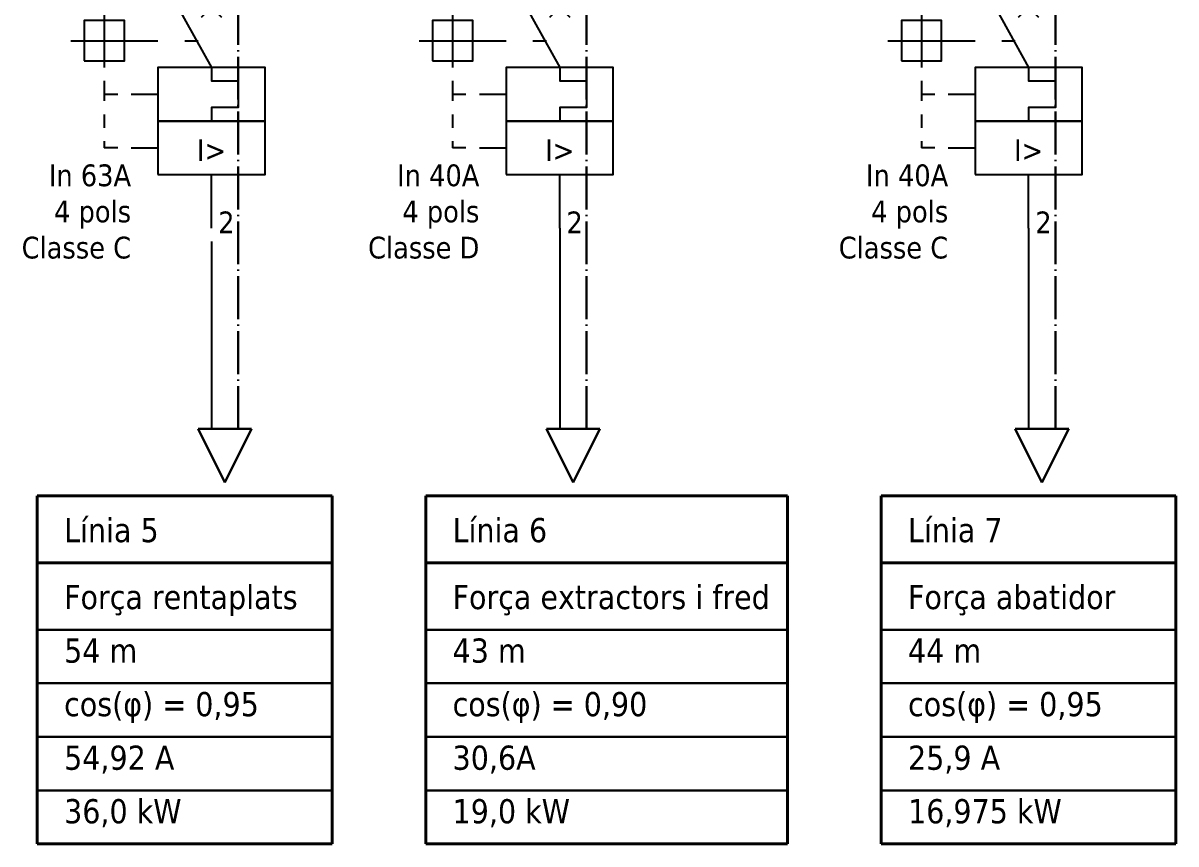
# Model space of a CAD drawing. Header units: millimetres. Extents: x 2792 to 4993, y 1483 to 2534.
# Drawn here: x 4119.6 to 4205.7, y 2265.5 to 2326.8 of the extents above; entities that cross this region are included whole.
import ezdxf
from ezdxf.enums import TextEntityAlignment as Align

# ---------------------------------------------------------------- set-up
doc = ezdxf.new("R2010")
doc.units = ezdxf.units.MM
doc.linetypes.add('EPL_DASHDOT', pattern=[1, 0.8, -0.1, 0, -0.1])
for name, color, linetype, lineweight in [('EPLAN100', 7, 'Continuous', 50), ('EPLAN108', 5, 'Continuous', 35), ('EPLAN300', 5, 'Continuous', 25), ('EPLAN304', 5, 'Continuous', 25), ('EPLAN420', 7, 'Continuous', 35), ('EPLAN500', 7, 'Continuous', 35), ('EPLAN501', 7, 'Continuous', 35), ('EPLAN502', 7, 'Continuous', 35)]:
    doc.layers.add(name, color=color, linetype=linetype, lineweight=lineweight)
doc.layers.get('0').off()
doc.styles.get("Standard").update_dxf_attribs({"font": 'arial.ttf'})
doc.styles.add('Tahoma', font='tahoma.ttf')

# ---------------------------------------------------------------- blocks, each defined once
blk = doc.blocks.new('EPLSYM_LibraryIEC_symbol_Symbol1537_Variant0_Placement1')
at = {"layer": 'EPLAN300', "color": 5, "linetype": 'Continuous', "lineweight": 25, "ltscale": 4}
for p, q in [((0, 2.5), (0, 6)), ((-0.75, 1.75), (0.75, 3.25)), ((-0.75, 3.25), (0.75, 1.75)), ((-8, 2), (-8, -2)), ((-2.5, 2.5), (0, -2)), ((-10.5, 0), (-4, 0)), ((-2, 0), (-1, 0)), ((-8, -3), (-8, -4)), ((-8, -4), (-7, -4)), ((-8, -4), (-8, -4.5)), ((-6, -4), (-4, -4)), ((-8, -5.5), (-8, -6.5)), ((-8, -7.5), (-8, -8)), ((-7, -8), (-8, -8)), ((-6, -8), (-4, -8)), ((0, -14), (0, -10))]:
    blk.add_line(p, q, dxfattribs=at)
for points in [[(-9.5, -1.5), (-6.5, -1.5), (-6.5, 1.5), (-9.5, 1.5)], [(-4, -6), (4, -6), (4, -2), (-4, -2)], [(-4, -10), (4, -10), (4, -6), (-4, -6)]]:
    blk.add_lwpolyline(points, close=True, dxfattribs=at)
blk.add_lwpolyline([(0, -2), (0, -3), (2, -3), (2, -5), (0, -5), (0, -6)], dxfattribs=at)
at = {"color": 5}
blk.add_attdef('17_20029[1]', text='', height=1.1739, dxfattribs=at).set_placement((0.5, 6.7), align=Align.BOTTOM_LEFT)
at = {"color": 0}
blk.add_attdef('17_20028[1]', text='', height=1.6254, dxfattribs=at).set_placement((0.5, 4), align=Align.BOTTOM_LEFT)
at = {"color": 5}
blk.add_attdef('17_20010', text='', height=2.2575, dxfattribs=at).set_placement((-6, -9.4), align=Align.MIDDLE_RIGHT)
at = {"color": 0}
blk.add_attdef('17_20028[2]', text='', height=1.6254, dxfattribs=at).set_placement((0.5, -9.6), align=Align.TOP_LEFT)
at = {"color": 73}
blk.add_attdef('17_20300', text='', height=1.6254, dxfattribs=at).set_placement((-6, -12.4315), align=Align.MIDDLE_RIGHT)
at = {"color": 5}
blk.add_attdef('17_20029[2]', text='', height=1.1739, dxfattribs=at).set_placement((0.5, -11.76), align=Align.TOP_LEFT)
at = {"color": 0}
for tag, p in [('17_20027', (-6, -14.9695)), ('17_20901[1]', (-6, -17.5075)), ('17_20011', (-6, -20.0455)), ('17_20025', (-6, -22.5835)), ('17_20024', (-6, -25.12150000000001))]:
    blk.add_attdef(tag, text='', height=1.6254, dxfattribs=at).set_placement(p, align=Align.MIDDLE_RIGHT)
at = {"color": 3}
blk.add_attdef('17_20201[1]', text='', height=1.6254, dxfattribs=at).set_placement((-6, -27.65950000000001), align=Align.MIDDLE_RIGHT)
at = {"layer": 'EPLAN300', "color": 5, "style": 'Tahoma'}
blk.add_text('I>', height=1.6254, dxfattribs=at).set_placement((0, -8.18), align=Align.MIDDLE_CENTER)
blk = doc.blocks.new('EPLSYM_LibrarySPECIAL_Symbol4_Variant0_Placement2_37')
at = {"layer": 'EPLAN304', "color": 5, "linetype": 'Continuous', "lineweight": 25, "ltscale": 4}
blk.add_line((0, 0), (0, -14), dxfattribs=at)
at = {"color": 5}
for tag, p in [('17_20010', (0, 20.4)), ('17_20040', (0, 13.95)), ('17_20041', (0, 10.2)), ('17_20053', (0, 6.45)), ('17_20044', (0, 2.7))]:
    blk.add_attdef(tag, text='', height=2.2575, dxfattribs=at).set_placement(p, align=Align.BOTTOM_RIGHT)
at = {"color": 73}
blk.add_attdef('17_20300', text='', height=1.6254, dxfattribs=at).set_placement((0, 17.7), align=Align.BOTTOM_RIGHT)
at = {"color": 0}
blk.add_attdef('17_20011', text='', height=1.6254, dxfattribs=at).set_placement((0, 0), align=Align.BOTTOM_RIGHT)
blk = doc.blocks.new('EPLSYM_LibrarySPECIAL_Symbol4_Variant0_Placement2_38')
at = {"layer": 'EPLAN304', "color": 5, "linetype": 'Continuous', "lineweight": 25, "ltscale": 4}
blk.add_line((0, 0), (0, -15), dxfattribs=at)
at = {"color": 5}
for tag, p in [('17_20010', (0, 20.4)), ('17_20040', (0, 13.95)), ('17_20041', (0, 10.2)), ('17_20053', (0, 6.45)), ('17_20044', (0, 2.7))]:
    blk.add_attdef(tag, text='', height=2.2575, dxfattribs=at).set_placement(p, align=Align.BOTTOM_RIGHT)
at = {"color": 73}
blk.add_attdef('17_20300', text='', height=1.6254, dxfattribs=at).set_placement((0, 17.7), align=Align.BOTTOM_RIGHT)
at = {"color": 0}
blk.add_attdef('17_20011', text='', height=1.6254, dxfattribs=at).set_placement((0, 0), align=Align.BOTTOM_RIGHT)
blk = doc.blocks.new('EPLSYM_LibrarySPECIAL_Symbol4_Variant0_Placement2_39')
at = {"layer": 'EPLAN304', "color": 5, "linetype": 'Continuous', "lineweight": 25, "ltscale": 4}
blk.add_line((0, 0), (0, -15), dxfattribs=at)
at = {"color": 5}
for tag, p in [('17_20010', (0, 20.4)), ('17_20040', (0, 13.95)), ('17_20041', (0, 10.2)), ('17_20053', (0, 6.45)), ('17_20044', (0, 2.7))]:
    blk.add_attdef(tag, text='', height=2.2575, dxfattribs=at).set_placement(p, align=Align.BOTTOM_RIGHT)
at = {"color": 73}
blk.add_attdef('17_20300', text='', height=1.6254, dxfattribs=at).set_placement((0, 17.7), align=Align.BOTTOM_RIGHT)
at = {"color": 0}
blk.add_attdef('17_20011', text='', height=1.6254, dxfattribs=at).set_placement((0, 0), align=Align.BOTTOM_RIGHT)

msp = doc.modelspace()

# ---------------------------------------------------------------- linework, layer by layer
at = {"layer": 'EPLAN100', "color": 0, "linetype": 'EPL_DASHDOT', "lineweight": 30, "ltscale": 4}
for p, q in [((4161.678429034688, 2296.459559040895), (4161.678429034688, 2365.459559040895)), ((4135.678429034688, 2296.459559040895), (4135.678429034688, 2353.459559040895)), ((4196.678429034688, 2296.459559040895), (4196.678429034688, 2350.459559040895))]:
    msp.add_line(p, q, dxfattribs=at)
at = {"layer": 'EPLAN100', "color": 0, "linetype": 'Continuous', "lineweight": 30, "ltscale": 4}
for p, q in [((4132.678429034688, 2296.459559040895), (4135.678429034688, 2296.459559040895)), ((4134.678429034688, 2292.459559040895), (4132.678429034688, 2296.459559040895)), ((4136.678429034688, 2296.459559040895), (4134.678429034688, 2292.459559040895)), ((4135.678429034688, 2296.459559040895), (4136.678429034688, 2296.459559040895)), ((4158.678429034688, 2296.459559040895), (4161.678429034688, 2296.459559040895)), ((4160.678429034688, 2292.459559040895), (4158.678429034688, 2296.459559040895)), ((4162.678429034688, 2296.459559040895), (4160.678429034688, 2292.459559040895)), ((4161.678429034688, 2296.459559040895), (4162.678429034688, 2296.459559040895)), ((4193.678429034688, 2296.459559040895), (4196.678429034688, 2296.459559040895)), ((4195.678429034688, 2292.459559040895), (4193.678429034688, 2296.459559040895)), ((4197.678429034688, 2296.459559040895), (4195.678429034688, 2292.459559040895)), ((4196.678429034688, 2296.459559040895), (4197.678429034688, 2296.459559040895)), ((4120.678429034688, 2281.459559040895), (4142.678429034688, 2281.459559040895)), ((4149.678429034688, 2281.459559040895), (4176.678429034688, 2281.459559040895)), ((4183.678429034688, 2281.459559040895), (4205.678429034688, 2281.459559040895)), ((4120.678429034688, 2277.459559040895), (4142.678429034688, 2277.459559040895)), ((4149.678429034688, 2277.459559040895), (4176.678429034688, 2277.459559040895)), ((4183.678429034688, 2277.459559040895), (4205.678429034688, 2277.459559040895)), ((4120.678429034688, 2273.459559040895), (4142.678429034688, 2273.459559040895)), ((4149.678429034688, 2273.459559040895), (4176.678429034688, 2273.459559040895)), ((4183.678429034688, 2273.459559040895), (4205.678429034688, 2273.459559040895)), ((4120.678429034688, 2269.459559040895), (4142.678429034688, 2269.459559040895)), ((4149.678429034688, 2269.459559040895), (4176.678429034688, 2269.459559040895)), ((4183.678429034688, 2269.459559040895), (4205.678429034688, 2269.459559040895))]:
    msp.add_line(p, q, dxfattribs=at)
at = {"layer": 'EPLAN100', "color": 0, "linetype": 'Continuous', "lineweight": 40, "ltscale": 4}
for p, q in [((4120.678429034688, 2291.459559040895), (4120.678429034688, 2286.459559040895)), ((4120.678429034688, 2291.459559040895), (4142.678429034688, 2291.459559040895)), ((4142.678429034688, 2291.459559040895), (4142.678429034688, 2286.459559040895)), ((4149.678429034688, 2291.459559040895), (4149.678429034688, 2286.459559040895)), ((4149.678429034688, 2291.459559040895), (4176.678429034688, 2291.459559040895)), ((4176.678429034688, 2291.459559040895), (4176.678429034688, 2286.459559040895)), ((4183.678429034688, 2291.459559040895), (4183.678429034688, 2286.459559040895)), ((4183.678429034688, 2291.459559040895), (4205.678429034688, 2291.459559040895)), ((4205.678429034688, 2291.459559040895), (4205.678429034688, 2286.459559040895)), ((4120.678429034688, 2286.459559040895), (4120.678429034688, 2268.459559040895)), ((4120.678429034688, 2286.459559040895), (4120.678429034688, 2265.459559040895)), ((4120.678429034688, 2286.459559040895), (4142.678429034688, 2286.459559040895)), ((4142.678429034688, 2286.459559040895), (4142.678429034688, 2268.459559040895)), ((4142.678429034688, 2286.459559040895), (4142.678429034688, 2265.459559040895)), ((4149.678429034688, 2286.459559040895), (4149.678429034688, 2268.459559040895)), ((4149.678429034688, 2286.459559040895), (4149.678429034688, 2265.459559040895)), ((4149.678429034688, 2286.459559040895), (4176.678429034688, 2286.459559040895)), ((4176.678429034688, 2286.459559040895), (4176.678429034688, 2265.459559040895)), ((4183.678429034688, 2286.459559040895), (4183.678429034688, 2268.459559040895)), ((4183.678429034688, 2286.459559040895), (4183.678429034688, 2265.459559040895)), ((4183.678429034688, 2286.459559040895), (4205.678429034688, 2286.459559040895)), ((4205.678429034688, 2286.459559040895), (4205.678429034688, 2268.459559040895)), ((4205.678429034688, 2286.459559040895), (4205.678429034688, 2265.459559040895)), ((4142.678429034688, 2265.459559040895), (4120.678429034688, 2265.459559040895)), ((4176.678429034688, 2265.459559040895), (4149.678429034688, 2265.459559040895)), ((4205.678429034688, 2265.459559040895), (4183.678429034688, 2265.459559040895))]:
    msp.add_line(p, q, dxfattribs=at)

# ---------------------------------------------------------------- block references
ref = msp.add_blockref('EPLSYM_LibraryIEC_symbol_Symbol1537_Variant0_Placement1', (4133.678429034688, 2325.459559040895))
ref.add_attrib('17_20028[1]', '1', dxfattribs={"layer": 'EPLAN420', "color": 0, "height": 1.6254, "style": 'Tahoma'}).set_placement((4134.178429034688, 2329.459559040895), align=Align.BOTTOM_LEFT)
ref.add_attrib('17_20028[2]', '2', dxfattribs={"layer": 'EPLAN420', "color": 0, "height": 1.6254, "style": 'Tahoma'}).set_placement((4134.178429034688, 2312.701039040895), align=Align.TOP_LEFT)
ref.add_attrib('17_20027', 'In 63A', dxfattribs={"layer": 'EPLAN500', "color": 0, "height": 1.6254, "style": 'Tahoma'}).set_placement((4127.678429034688, 2315.405379040895), align=Align.MIDDLE_RIGHT)
ref.add_attrib('17_20011', '4 pols', dxfattribs={"layer": 'EPLAN501', "color": 0, "height": 1.6254, "style": 'Tahoma'}).set_placement((4127.678429034688, 2312.705379040895), align=Align.MIDDLE_RIGHT)
ref.add_attrib('17_20025', 'Classe C', dxfattribs={"layer": 'EPLAN502', "color": 0, "height": 1.6254, "style": 'Tahoma'}).set_placement((4127.678429034688, 2310.005379040895), align=Align.MIDDLE_RIGHT)
ref = msp.add_blockref('EPLSYM_LibraryIEC_symbol_Symbol1537_Variant0_Placement1', (4159.678429034688, 2325.459559040895))
ref.add_attrib('17_20028[1]', '1', dxfattribs={"layer": 'EPLAN420', "color": 0, "height": 1.6254, "style": 'Tahoma'}).set_placement((4160.178429034688, 2329.459559040895), align=Align.BOTTOM_LEFT)
ref.add_attrib('17_20028[2]', '2', dxfattribs={"layer": 'EPLAN420', "color": 0, "height": 1.6254, "style": 'Tahoma'}).set_placement((4160.178429034688, 2312.701039040895), align=Align.TOP_LEFT)
ref.add_attrib('17_20027', 'In 40A', dxfattribs={"layer": 'EPLAN500', "color": 0, "height": 1.6254, "style": 'Tahoma'}).set_placement((4153.678429034688, 2315.405379040895), align=Align.MIDDLE_RIGHT)
ref.add_attrib('17_20011', '4 pols', dxfattribs={"layer": 'EPLAN501', "color": 0, "height": 1.6254, "style": 'Tahoma'}).set_placement((4153.678429034688, 2312.705379040895), align=Align.MIDDLE_RIGHT)
ref.add_attrib('17_20025', 'Classe D', dxfattribs={"layer": 'EPLAN502', "color": 0, "height": 1.6254, "style": 'Tahoma'}).set_placement((4153.678429034688, 2310.005379040895), align=Align.MIDDLE_RIGHT)
ref = msp.add_blockref('EPLSYM_LibraryIEC_symbol_Symbol1537_Variant0_Placement1', (4194.678429034688, 2325.459559040895))
ref.add_attrib('17_20028[1]', '1', dxfattribs={"layer": 'EPLAN420', "color": 0, "height": 1.6254, "style": 'Tahoma'}).set_placement((4195.178429034688, 2329.459559040895), align=Align.BOTTOM_LEFT)
ref.add_attrib('17_20028[2]', '2', dxfattribs={"layer": 'EPLAN420', "color": 0, "height": 1.6254, "style": 'Tahoma'}).set_placement((4195.178429034688, 2312.701039040895), align=Align.TOP_LEFT)
ref.add_attrib('17_20027', 'In 40A', dxfattribs={"layer": 'EPLAN500', "color": 0, "height": 1.6254, "style": 'Tahoma'}).set_placement((4188.678429034688, 2315.405379040895), align=Align.MIDDLE_RIGHT)
ref.add_attrib('17_20011', '4 pols', dxfattribs={"layer": 'EPLAN501', "color": 0, "height": 1.6254, "style": 'Tahoma'}).set_placement((4188.678429034688, 2312.705379040895), align=Align.MIDDLE_RIGHT)
ref.add_attrib('17_20025', 'Classe C', dxfattribs={"layer": 'EPLAN502', "color": 0, "height": 1.6254, "style": 'Tahoma'}).set_placement((4188.678429034688, 2310.005379040895), align=Align.MIDDLE_RIGHT)
for name, p in [('EPLSYM_LibrarySPECIAL_Symbol4_Variant0_Placement2_38', (4159.678429034688, 2311.459559040895)), ('EPLSYM_LibrarySPECIAL_Symbol4_Variant0_Placement2_39', (4194.678429034688, 2311.459559040895)), ('EPLSYM_LibrarySPECIAL_Symbol4_Variant0_Placement2_37', (4133.678429034688, 2310.459559040895))]:
    msp.add_blockref(name, p)

# ---------------------------------------------------------------- texts
at = {"layer": 'EPLAN108', "color": 5, "style": 'Tahoma'}
for s, p in [('Línia 5', (4122.678429034688, 2287.459559040895)), ('Línia 6', (4151.678429034688, 2287.459559040895)), ('Línia 7', (4185.678429034688, 2287.459559040895)), ('Força rentaplats', (4122.678429034688, 2282.459559040895)), ('Força extractors i fred', (4151.678429034688, 2282.459559040895)), ('Força abatidor', (4185.678429034688, 2282.459559040895)), ('54 m', (4122.678429034688, 2278.459559040895)), ('43 m', (4151.678429034688, 2278.459559040895)), ('44 m', (4185.678429034688, 2278.459559040895)), ('cos(φ) = 0,95 ', (4122.678429034688, 2274.459559040895)), ('cos(φ) = 0,90', (4151.678429034688, 2274.459559040895)), ('cos(φ) = 0,95 ', (4185.678429034688, 2274.459559040895)), ('54,92 A', (4122.678429034688, 2270.459559040895)), ('30,6A', (4151.678429034688, 2270.459559040895)), ('25,9 A', (4185.678429034688, 2270.459559040895)), ('36,0 kW', (4122.678429034688, 2266.459559040895)), ('19,0 kW', (4151.678429034688, 2266.459559040895)), ('16,975 kW', (4185.678429034688, 2266.459559040895))]:
    msp.add_text(s, height=1.806, dxfattribs=at).set_placement(p, align=Align.BOTTOM_LEFT)

doc.saveas('drawing.dxf')
